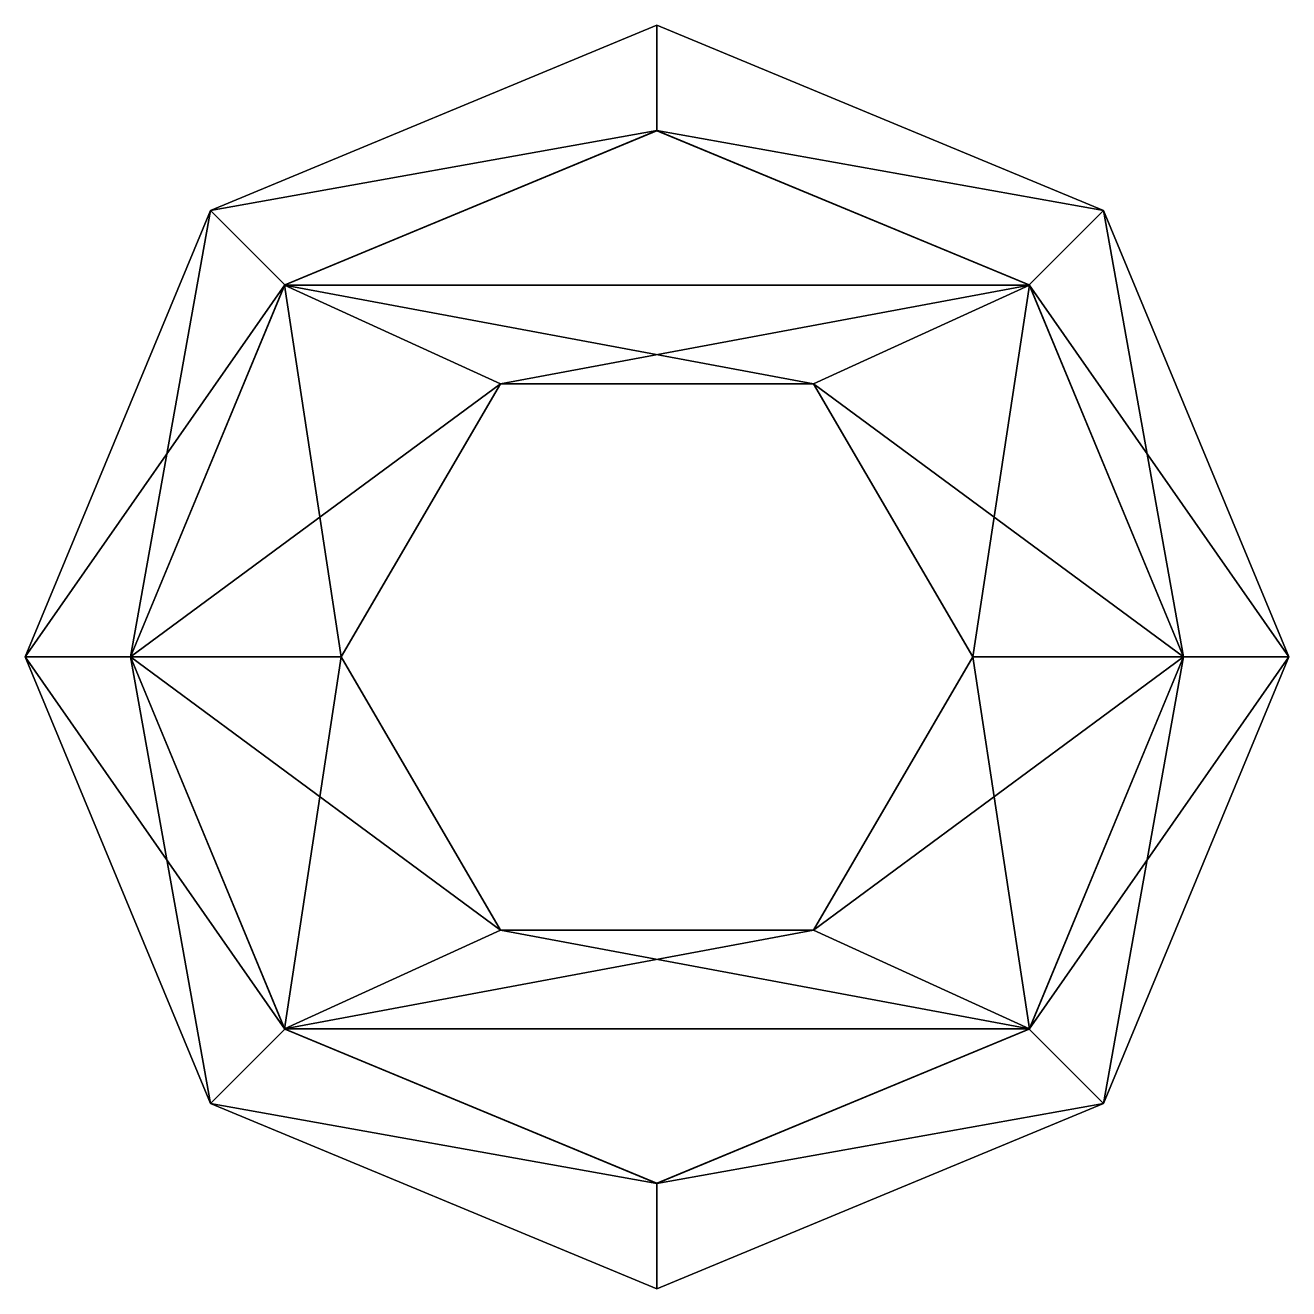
# Model space of a CAD drawing. Header units: millimetres. Extents: x -3 to 3, y -3 to 3.
import ezdxf

# ---------------------------------------------------------------- set-up
doc = ezdxf.new("R2010")
doc.units = ezdxf.units.MM
doc.header["$LTSCALE"] = 101.851852
for name, color, linetype in [('1', 7, 'CONTINUOUS'), ('10', 7, 'CONTINUOUS'), ('11', 7, 'CONTINUOUS'), ('12', 7, 'CONTINUOUS'), ('2', 7, 'CONTINUOUS'), ('3', 7, 'CONTINUOUS'), ('4', 7, 'CONTINUOUS'), ('5', 7, 'CONTINUOUS'), ('6', 7, 'CONTINUOUS'), ('7', 7, 'CONTINUOUS'), ('8', 7, 'CONTINUOUS'), ('9', 7, 'CONTINUOUS')]:
    doc.layers.add(name, color=color, linetype=linetype)

msp = doc.modelspace()

# ---------------------------------------------------------------- linework, layer by layer
at = {"layer": '1', "linetype": 'CONTINUOUS'}
for points in [[(0, 2.4991), (1.7686, 1.7662), (-1.7686, 1.7662), (0, 2.4991)], [(-1.5, 0), (-2.5, 0), (-1.7686, 1.7662), (-1.5, 0)], [(-0.7438, 1.2978), (-1.5, 0), (-1.7686, 1.7662), (-0.7438, 1.2978)], [(0.7438, 1.2978), (-0.7438, 1.2978), (-1.7686, 1.7662), (0.7438, 1.2978)], [(1.7686, 1.7662), (0.7438, 1.2978), (-1.7686, 1.7662), (1.7686, 1.7662)], [(2.5, 0), (0.7438, 1.2978), (1.7686, 1.7662), (2.5, 0)], [(1.5, 0), (0.7438, 1.2978), (2.5, 0), (1.5, 0)], [(-1.5, 0), (-0.7438, -1.2978), (-2.5, 0), (-1.5, 0)], [(-2.5, 0), (-0.7438, -1.2978), (-1.7686, -1.7662), (-2.5, 0)], [(0.7438, -1.2978), (1.5, 0), (1.7686, -1.7662), (0.7438, -1.2978)], [(1.7686, -1.7662), (1.5, 0), (2.5, 0), (1.7686, -1.7662)], [(-1.7686, -1.7662), (-0.7438, -1.2978), (1.7686, -1.7662), (-1.7686, -1.7662)], [(-0.7438, -1.2978), (0.7438, -1.2978), (1.7686, -1.7662), (-0.7438, -1.2978)], [(0, -2.4991), (-1.7686, -1.7662), (1.7686, -1.7662), (0, -2.4991)]]:
    msp.add_3dface(points, dxfattribs=at)
at = {"layer": '10', "linetype": 'CONTINUOUS'}
for points in [[(-2.1208, 2.1208, 2.5), (0, 3, 2.5), (0, 2.5, 2.5), (-2.1208, 2.1208, 2.5)], [(0, 3, 2.5), (2.1208, 2.1208, 2.5), (0, 2.5, 2.5), (0, 3, 2.5)], [(-1.7678, 1.7678, 2.5), (-2.1208, 2.1208, 2.5), (0, 2.5, 2.5), (-1.7678, 1.7678, 2.5)], [(0, 2.5, 2.5), (2.1208, 2.1208, 2.5), (1.7678, 1.7678, 2.5), (0, 2.5, 2.5)], [(-3, 0, 2.5), (-2.1208, 2.1208, 2.5), (-2.5, 0, 2.5), (-3, 0, 2.5)], [(-2.5, 0, 2.5), (-2.1208, 2.1208, 2.5), (-1.7678, 1.7678, 2.5), (-2.5, 0, 2.5)], [(2.1208, 2.1208, 2.5), (3, 0, 2.5), (1.7678, 1.7678, 2.5), (2.1208, 2.1208, 2.5)], [(3, 0, 2.5), (2.5, 0, 2.5), (1.7678, 1.7678, 2.5), (3, 0, 2.5)], [(-2.1208, -2.1208, 2.5), (-3, 0, 2.5), (-1.7678, -1.7678, 2.5), (-2.1208, -2.1208, 2.5)], [(-1.7678, -1.7678, 2.5), (-3, 0, 2.5), (-2.5, 0, 2.5), (-1.7678, -1.7678, 2.5)], [(2.5, 0, 2.5), (2.1208, -2.1208, 2.5), (1.7678, -1.7678, 2.5), (2.5, 0, 2.5)], [(3, 0, 2.5), (2.1208, -2.1208, 2.5), (2.5, 0, 2.5), (3, 0, 2.5)], [(0, -2.5, 2.5), (-2.1208, -2.1208, 2.5), (-1.7678, -1.7678, 2.5), (0, -2.5, 2.5)], [(1.7678, -1.7678, 2.5), (2.1208, -2.1208, 2.5), (0, -2.5, 2.5), (1.7678, -1.7678, 2.5)], [(0, -3, 2.5), (-2.1208, -2.1208, 2.5), (0, -2.5, 2.5), (0, -3, 2.5)], [(2.1208, -2.1208, 2.5), (0, -3, 2.5), (0, -2.5, 2.5), (2.1208, -2.1208, 2.5)]]:
    msp.add_3dface(points, dxfattribs=at)
at = {"layer": '11', "linetype": 'CONTINUOUS'}
for points in [[(-2.5, 0), (-1.7686, -1.7662), (-2.5, 0, 2.5), (-2.5, 0)], [(-1.7686, -1.7662), (-1.7678, -1.7678, 2.5), (-2.5, 0, 2.5), (-1.7686, -1.7662)], [(1.7686, -1.7662), (2.5, 0), (1.7678, -1.7678, 2.5), (1.7686, -1.7662)], [(2.5, 0), (2.5, 0, 2.5), (1.7678, -1.7678, 2.5), (2.5, 0)], [(-1.7686, -1.7662), (0, -2.4991), (-1.7678, -1.7678, 2.5), (-1.7686, -1.7662)], [(0, -2.4991), (0, -2.5, 2.5), (-1.7678, -1.7678, 2.5), (0, -2.4991)], [(0, -2.4991), (1.7686, -1.7662), (0, -2.5, 2.5), (0, -2.4991)], [(1.7686, -1.7662), (1.7678, -1.7678, 2.5), (0, -2.5, 2.5), (1.7686, -1.7662)]]:
    msp.add_3dface(points, dxfattribs=at)
at = {"layer": '12', "linetype": 'CONTINUOUS'}
for points in [[(0, 2.4991), (-1.7686, 1.7662), (0, 2.5, 2.5), (0, 2.4991)], [(-1.7686, 1.7662), (-1.7678, 1.7678, 2.5), (0, 2.5, 2.5), (-1.7686, 1.7662)], [(0, 2.4991), (0, 2.5, 2.5), (1.7678, 1.7678, 2.5), (0, 2.4991)], [(1.7686, 1.7662), (0, 2.4991), (1.7678, 1.7678, 2.5), (1.7686, 1.7662)], [(-1.7686, 1.7662), (-2.5, 0), (-1.7678, 1.7678, 2.5), (-1.7686, 1.7662)], [(-2.5, 0), (-2.5, 0, 2.5), (-1.7678, 1.7678, 2.5), (-2.5, 0)], [(2.5, 0, 2.5), (1.7686, 1.7662), (1.7678, 1.7678, 2.5), (2.5, 0, 2.5)], [(2.5, 0), (1.7686, 1.7662), (2.5, 0, 2.5), (2.5, 0)]]:
    msp.add_3dface(points, dxfattribs=at)
at = {"layer": '2', "linetype": 'CONTINUOUS'}
for points in [[(0, 2.4991, 32), (-1.7686, 1.7662, 32), (1.7686, 1.7662, 32), (0, 2.4991, 32)], [(-2.5, 0, 32), (-0.7438, 1.2978, 32), (-1.7686, 1.7662, 32), (-2.5, 0, 32)], [(-1.7686, 1.7662, 32), (-0.7438, 1.2978, 32), (1.7686, 1.7662, 32), (-1.7686, 1.7662, 32)], [(-0.7438, 1.2978, 32), (0.7438, 1.2978, 32), (1.7686, 1.7662, 32), (-0.7438, 1.2978, 32)], [(0.7438, 1.2978, 32), (1.5, 0, 32), (1.7686, 1.7662, 32), (0.7438, 1.2978, 32)], [(1.7686, 1.7662, 32), (1.5, 0, 32), (2.5, 0, 32), (1.7686, 1.7662, 32)], [(-1.5, 0, 32), (-0.7438, 1.2978, 32), (-2.5, 0, 32), (-1.5, 0, 32)], [(-1.5, 0, 32), (-2.5, 0, 32), (-1.7686, -1.7662, 32), (-1.5, 0, 32)], [(-0.7438, -1.2978, 32), (-1.5, 0, 32), (-1.7686, -1.7662, 32), (-0.7438, -1.2978, 32)], [(1.5, 0, 32), (0.7438, -1.2978, 32), (2.5, 0, 32), (1.5, 0, 32)], [(2.5, 0, 32), (0.7438, -1.2978, 32), (1.7686, -1.7662, 32), (2.5, 0, 32)], [(0.7438, -1.2978, 32), (-0.7438, -1.2978, 32), (-1.7686, -1.7662, 32), (0.7438, -1.2978, 32)], [(1.7686, -1.7662, 32), (0.7438, -1.2978, 32), (-1.7686, -1.7662, 32), (1.7686, -1.7662, 32)], [(0, -2.4991, 32), (1.7686, -1.7662, 32), (-1.7686, -1.7662, 32), (0, -2.4991, 32)]]:
    msp.add_3dface(points, dxfattribs=at)
at = {"layer": '3', "linetype": 'CONTINUOUS'}
for points in [[(-2.1208, 2.1208, 29.5), (0, 3, 29.5), (-2.1208, 2.1208, 2.5), (-2.1208, 2.1208, 29.5)], [(-2.1208, 2.1208, 2.5), (0, 3, 29.5), (0, 3, 2.5), (-2.1208, 2.1208, 2.5)], [(0, 3, 29.5), (2.1208, 2.1208, 29.5), (0, 3, 2.5), (0, 3, 29.5)], [(0, 3, 2.5), (2.1208, 2.1208, 29.5), (2.1208, 2.1208, 2.5), (0, 3, 2.5)], [(-3, 0, 29.5), (-2.1208, 2.1208, 29.5), (-3, 0, 2.5), (-3, 0, 29.5)], [(-3, 0, 2.5), (-2.1208, 2.1208, 29.5), (-2.1208, 2.1208, 2.5), (-3, 0, 2.5)], [(3, 0, 29.5), (3, 0, 2.5), (2.1208, 2.1208, 2.5), (3, 0, 29.5)], [(2.1208, 2.1208, 29.5), (3, 0, 29.5), (2.1208, 2.1208, 2.5), (2.1208, 2.1208, 29.5)]]:
    msp.add_3dface(points, dxfattribs=at)
at = {"layer": '4', "linetype": 'CONTINUOUS'}
for points in [[(-3, 0, 29.5), (-3, 0, 2.5), (-2.1208, -2.1208, 2.5), (-3, 0, 29.5)], [(-2.1208, -2.1208, 29.5), (-3, 0, 29.5), (-2.1208, -2.1208, 2.5), (-2.1208, -2.1208, 29.5)], [(3, 0, 2.5), (3, 0, 29.5), (2.1208, -2.1208, 29.5), (3, 0, 2.5)], [(3, 0, 2.5), (2.1208, -2.1208, 29.5), (2.1208, -2.1208, 2.5), (3, 0, 2.5)], [(0, -3, 29.5), (-2.1208, -2.1208, 29.5), (0, -3, 2.5), (0, -3, 29.5)], [(0, -3, 2.5), (-2.1208, -2.1208, 29.5), (-2.1208, -2.1208, 2.5), (0, -3, 2.5)], [(2.1208, -2.1208, 29.5), (0, -3, 29.5), (2.1208, -2.1208, 2.5), (2.1208, -2.1208, 29.5)], [(2.1208, -2.1208, 2.5), (0, -3, 29.5), (0, -3, 2.5), (2.1208, -2.1208, 2.5)]]:
    msp.add_3dface(points, dxfattribs=at)
at = {"layer": '5', "linetype": 'CONTINUOUS'}
for points in [[(-0.7438, -1.2978), (-1.5, 0), (-0.7438, -1.2978, 32), (-0.7438, -1.2978)], [(-1.5, 0), (-1.5, 0, 32), (-0.7438, -1.2978, 32), (-1.5, 0)], [(1.5, 0), (0.7438, -1.2978), (1.5, 0, 32), (1.5, 0)], [(1.5, 0, 32), (0.7438, -1.2978), (0.7438, -1.2978, 32), (1.5, 0, 32)], [(0.7438, -1.2978), (-0.7438, -1.2978), (0.7438, -1.2978, 32), (0.7438, -1.2978)], [(-0.7438, -1.2978), (-0.7438, -1.2978, 32), (0.7438, -1.2978, 32), (-0.7438, -1.2978)]]:
    msp.add_3dface(points, dxfattribs=at)
at = {"layer": '6', "linetype": 'CONTINUOUS'}
for points in [[(-1.5, 0), (-0.7438, 1.2978), (-1.5, 0, 32), (-1.5, 0)], [(-0.7438, 1.2978), (-0.7438, 1.2978, 32), (-1.5, 0, 32), (-0.7438, 1.2978)], [(-0.7438, 1.2978), (0.7438, 1.2978), (-0.7438, 1.2978, 32), (-0.7438, 1.2978)], [(0.7438, 1.2978), (0.7438, 1.2978, 32), (-0.7438, 1.2978, 32), (0.7438, 1.2978)], [(0.7438, 1.2978), (1.5, 0), (0.7438, 1.2978, 32), (0.7438, 1.2978)], [(1.5, 0), (1.5, 0, 32), (0.7438, 1.2978, 32), (1.5, 0)]]:
    msp.add_3dface(points, dxfattribs=at)
at = {"layer": '7', "linetype": 'CONTINUOUS'}
for points in [[(0, 3, 29.5), (-2.1208, 2.1208, 29.5), (0, 2.5, 29.5), (0, 3, 29.5)], [(2.1208, 2.1208, 29.5), (0, 3, 29.5), (0, 2.5, 29.5), (2.1208, 2.1208, 29.5)], [(0, 2.5, 29.5), (-2.1208, 2.1208, 29.5), (-1.7678, 1.7678, 29.5), (0, 2.5, 29.5)], [(1.7678, 1.7678, 29.5), (2.1208, 2.1208, 29.5), (0, 2.5, 29.5), (1.7678, 1.7678, 29.5)], [(-2.1208, 2.1208, 29.5), (-3, 0, 29.5), (-1.7678, 1.7678, 29.5), (-2.1208, 2.1208, 29.5)], [(2.5, 0, 29.5), (2.1208, 2.1208, 29.5), (1.7678, 1.7678, 29.5), (2.5, 0, 29.5)], [(3, 0, 29.5), (2.1208, 2.1208, 29.5), (2.5, 0, 29.5), (3, 0, 29.5)], [(-1.7678, 1.7678, 29.5), (-3, 0, 29.5), (-2.5, 0, 29.5), (-1.7678, 1.7678, 29.5)], [(-3, 0, 29.5), (-2.1208, -2.1208, 29.5), (-2.5, 0, 29.5), (-3, 0, 29.5)], [(-2.5, 0, 29.5), (-2.1208, -2.1208, 29.5), (-1.7678, -1.7678, 29.5), (-2.5, 0, 29.5)], [(2.1208, -2.1208, 29.5), (3, 0, 29.5), (1.7678, -1.7678, 29.5), (2.1208, -2.1208, 29.5)], [(3, 0, 29.5), (2.5, 0, 29.5), (1.7678, -1.7678, 29.5), (3, 0, 29.5)], [(-1.7678, -1.7678, 29.5), (-2.1208, -2.1208, 29.5), (0, -2.5, 29.5), (-1.7678, -1.7678, 29.5)], [(0, -2.5, 29.5), (2.1208, -2.1208, 29.5), (1.7678, -1.7678, 29.5), (0, -2.5, 29.5)], [(-2.1208, -2.1208, 29.5), (0, -3, 29.5), (0, -2.5, 29.5), (-2.1208, -2.1208, 29.5)], [(0, -3, 29.5), (2.1208, -2.1208, 29.5), (0, -2.5, 29.5), (0, -3, 29.5)]]:
    msp.add_3dface(points, dxfattribs=at)
at = {"layer": '8', "linetype": 'CONTINUOUS'}
for points in [[(-1.7686, -1.7662, 32), (-2.5, 0, 32), (-1.7678, -1.7678, 29.5), (-1.7686, -1.7662, 32)], [(-2.5, 0, 32), (-2.5, 0, 29.5), (-1.7678, -1.7678, 29.5), (-2.5, 0, 32)], [(2.5, 0, 29.5), (1.7686, -1.7662, 32), (1.7678, -1.7678, 29.5), (2.5, 0, 29.5)], [(2.5, 0, 32), (1.7686, -1.7662, 32), (2.5, 0, 29.5), (2.5, 0, 32)], [(0, -2.4991, 32), (-1.7686, -1.7662, 32), (0, -2.5, 29.5), (0, -2.4991, 32)], [(-1.7686, -1.7662, 32), (-1.7678, -1.7678, 29.5), (0, -2.5, 29.5), (-1.7686, -1.7662, 32)], [(1.7686, -1.7662, 32), (0, -2.4991, 32), (1.7678, -1.7678, 29.5), (1.7686, -1.7662, 32)], [(0, -2.4991, 32), (0, -2.5, 29.5), (1.7678, -1.7678, 29.5), (0, -2.4991, 32)]]:
    msp.add_3dface(points, dxfattribs=at)
at = {"layer": '9', "linetype": 'CONTINUOUS'}
for points in [[(-1.7686, 1.7662, 32), (0, 2.4991, 32), (-1.7678, 1.7678, 29.5), (-1.7686, 1.7662, 32)], [(0, 2.4991, 32), (0, 2.5, 29.5), (-1.7678, 1.7678, 29.5), (0, 2.4991, 32)], [(0, 2.4991, 32), (1.7686, 1.7662, 32), (0, 2.5, 29.5), (0, 2.4991, 32)], [(1.7686, 1.7662, 32), (1.7678, 1.7678, 29.5), (0, 2.5, 29.5), (1.7686, 1.7662, 32)], [(-1.7686, 1.7662, 32), (-1.7678, 1.7678, 29.5), (-2.5, 0, 29.5), (-1.7686, 1.7662, 32)], [(-2.5, 0, 32), (-1.7686, 1.7662, 32), (-2.5, 0, 29.5), (-2.5, 0, 32)], [(1.7686, 1.7662, 32), (2.5, 0, 32), (1.7678, 1.7678, 29.5), (1.7686, 1.7662, 32)], [(2.5, 0, 32), (2.5, 0, 29.5), (1.7678, 1.7678, 29.5), (2.5, 0, 32)]]:
    msp.add_3dface(points, dxfattribs=at)

doc.saveas('drawing.dxf')
